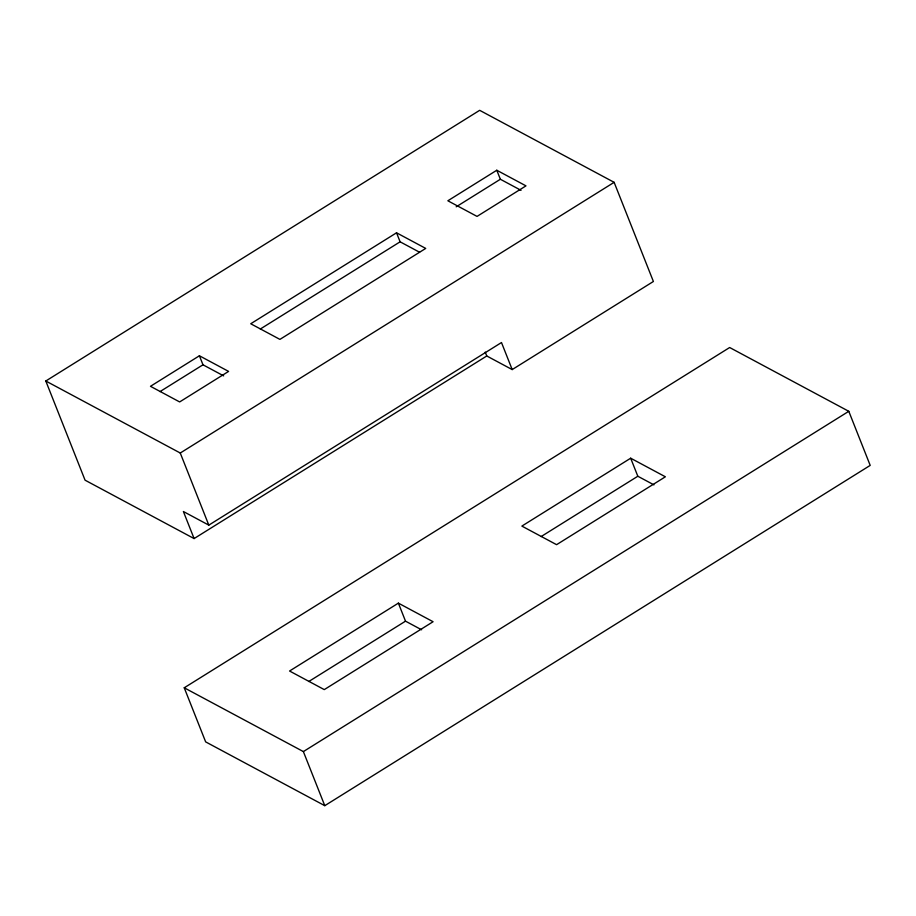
<?xml version="1.0" encoding="UTF-8"?>
<svg xmlns="http://www.w3.org/2000/svg" width="916" height="916" viewBox="0 0 916 916"><rect width="100%" height="100%" fill="white"/><g stroke="black" fill="none" stroke-linecap="round" stroke-linejoin="round"><path stroke-width="1.37" d="M486.774 355.981L194.1 538.574L85.062 480.179L45.8 381.01L479.675 110.321L614.132 182.33L653.394 281.487L512.193 369.583L486.774 355.981L485.251 352.11M199.413 355.774L150.476 386.312L179.651 401.941L228.599 371.404L199.413 355.774L202.986 364.797L223.653 375.869M396.536 232.801L250.732 323.76L279.918 339.389L425.722 248.419L396.536 232.801L400.109 241.813L419.562 252.232M496.793 170.25L447.855 200.776L477.041 216.405L525.979 185.868L496.793 170.25L500.365 179.261L521.032 190.333M160.014 391.601L202.986 364.797M260.327 329.016L400.109 241.813M456.202 206.81L500.365 179.261M45.8 381.01L180.257 453.019L614.132 182.33M194.1 538.574L183.395 511.529L208.814 525.131L501.487 342.538L512.193 369.583M184.242 687.79L729.663 347.519L848.788 411.307L870.2 465.397L324.779 805.679L205.653 741.88L184.242 687.79L303.368 751.589L324.779 805.679M398.38 603.14L289.571 671.016L324.275 689.611L433.085 621.724L398.38 603.14L405.513 621.163L421.623 629.796M630.677 458.206L521.868 526.093L556.585 544.677L665.382 476.789L630.677 458.206L637.822 476.24L653.932 484.862M308.795 681.504L405.513 621.163M541.104 536.581L637.822 476.24M303.368 751.589L848.788 411.307M180.257 453.019L208.814 525.131"/></g></svg>
